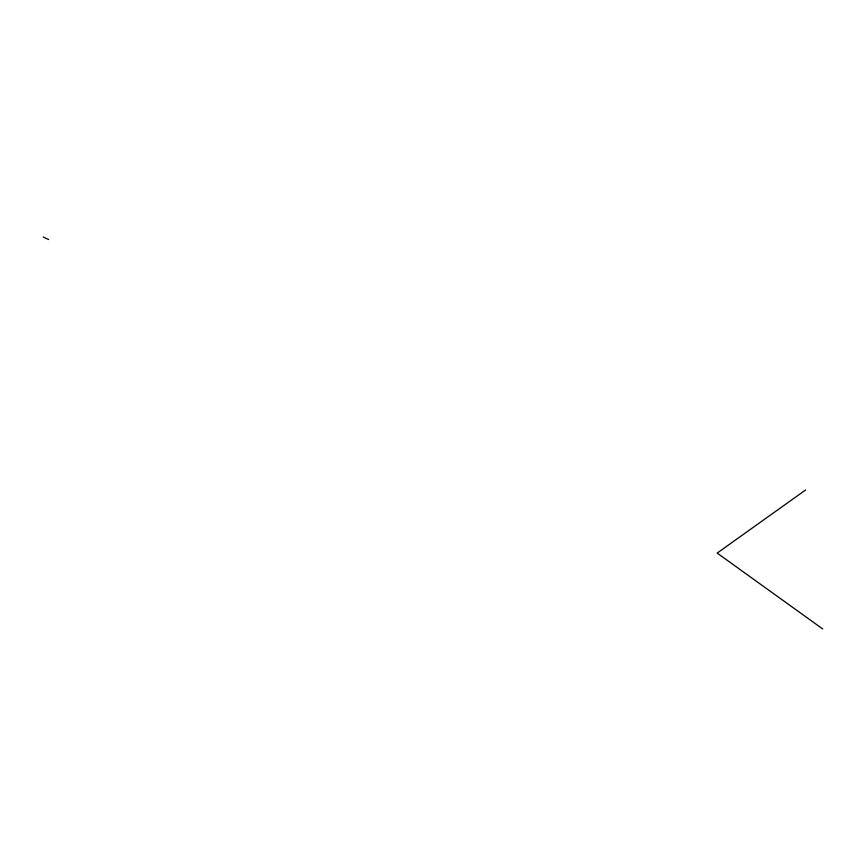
<?xml version="1.0" encoding="UTF-8"?>
<svg xmlns="http://www.w3.org/2000/svg" width="866" height="866" viewBox="0 0 866 866"><rect width="100%" height="100%" fill="white"/><g stroke="black" fill="none" stroke-linecap="round" stroke-linejoin="round"><path stroke-width="1.3" d="M805.597 489.983L717.178 553.082L822.7 628.954M43.3 237.046L48.658 239.546"/></g></svg>
